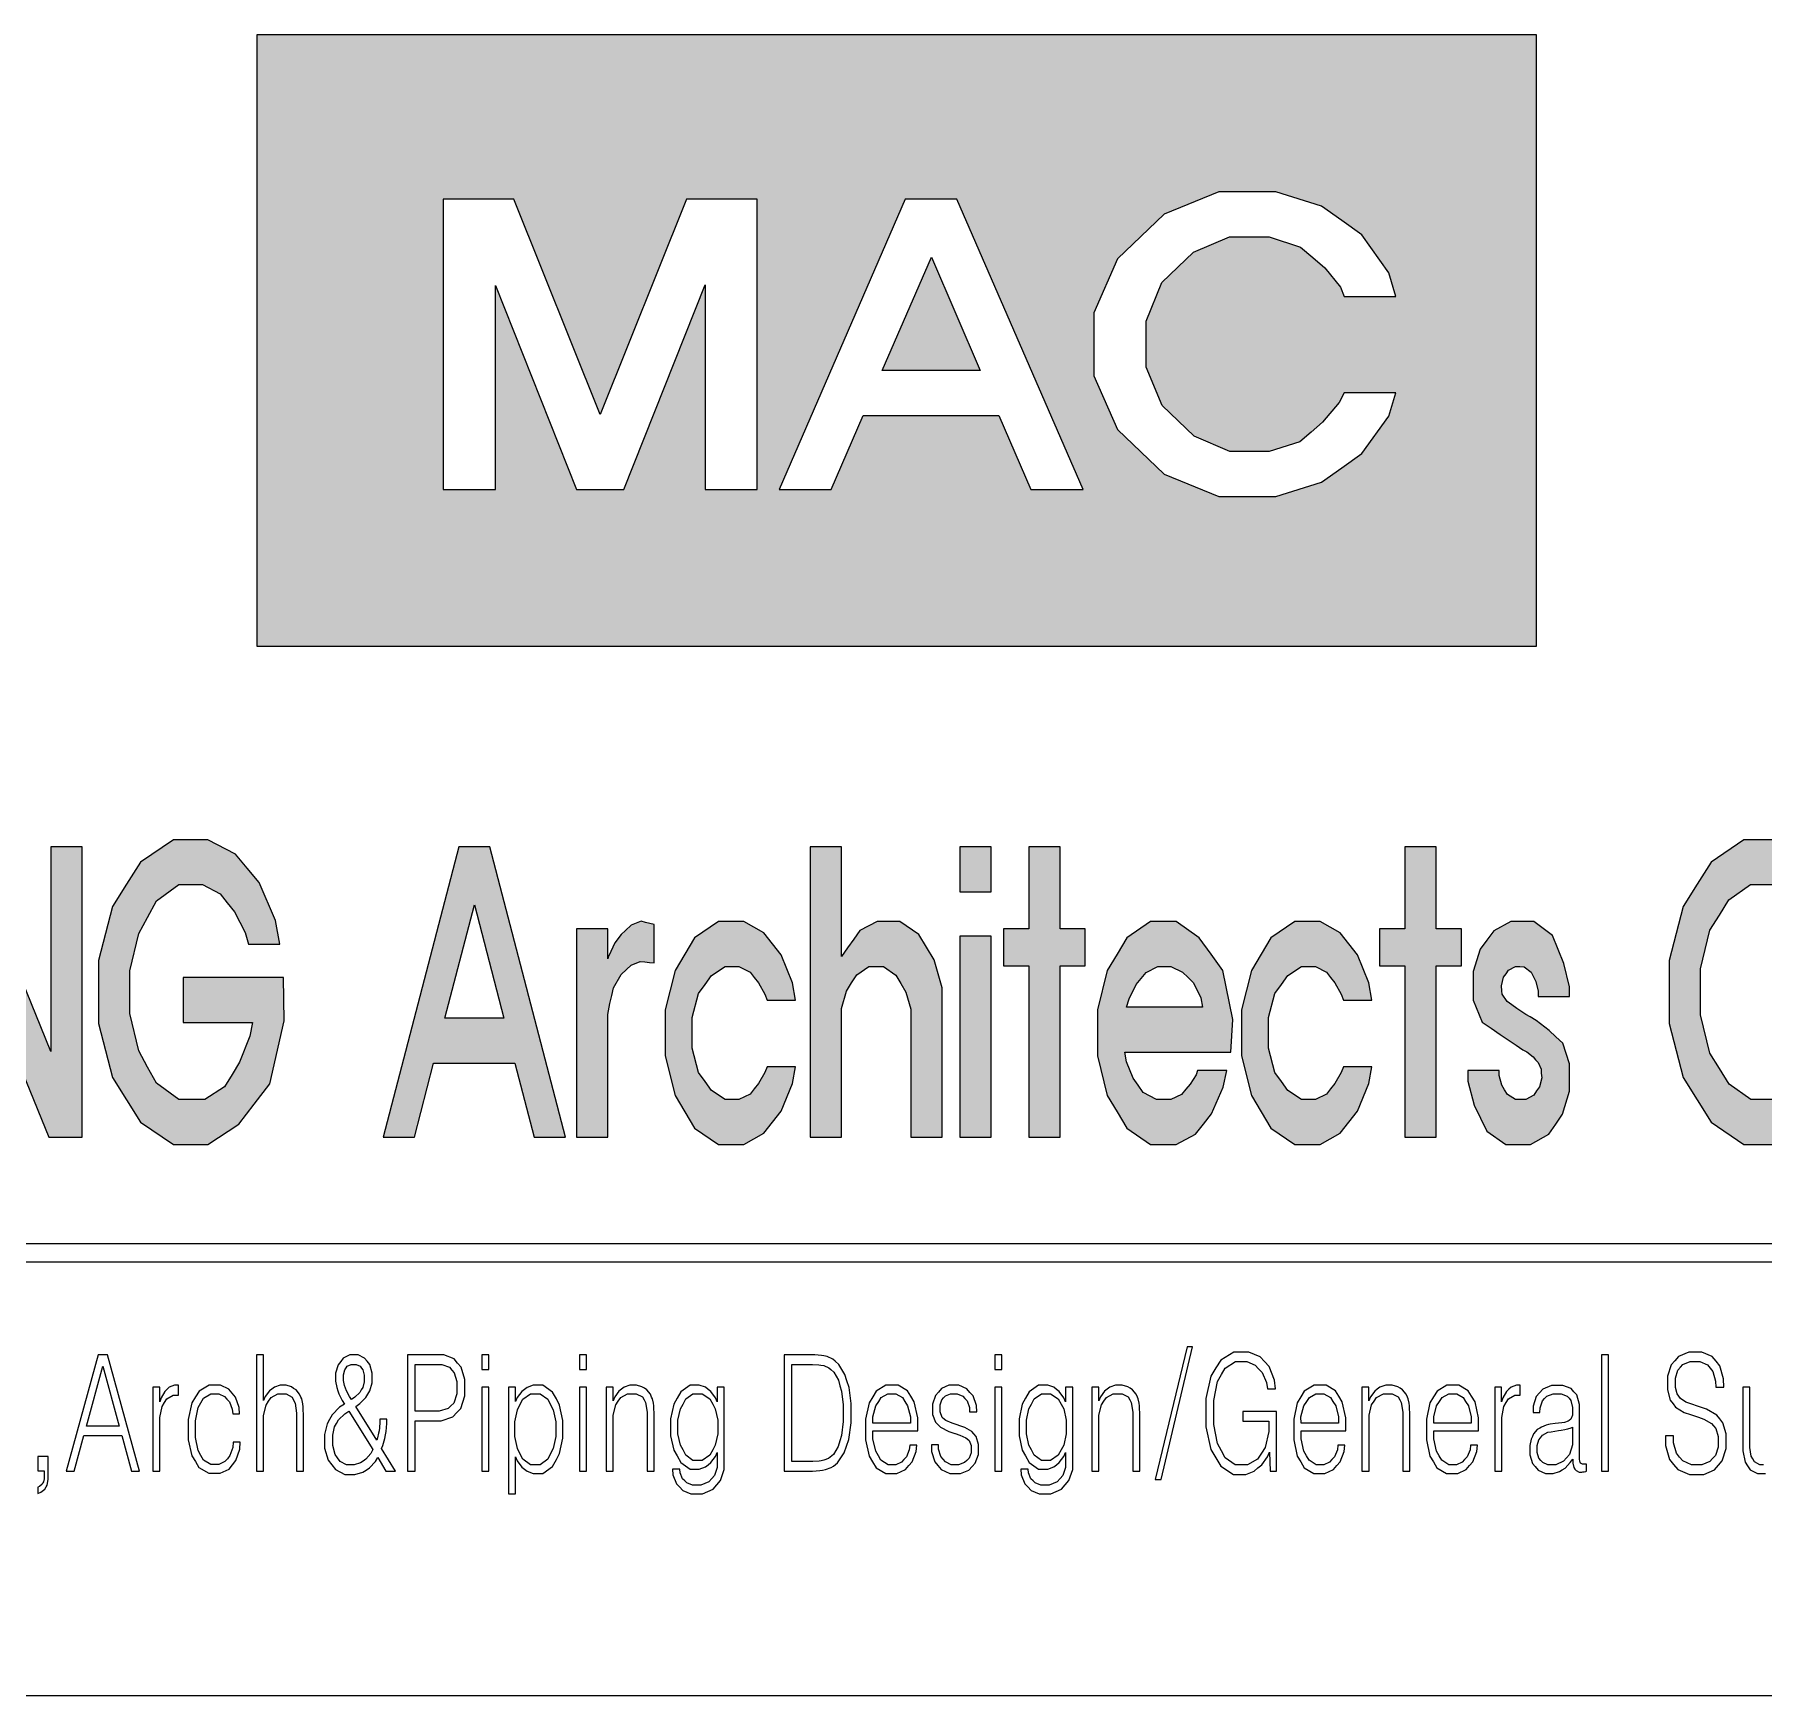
# Model space of a CAD drawing. Header units: millimetres. Extents: x 0 to 421, y -1 to 297.
# Drawn here: x 383.23 to 396.63, y 59.86 to 72.74 of the extents above; entities that cross this region are included whole.
import ezdxf

# ---------------------------------------------------------------- set-up
doc = ezdxf.new("R2010")
doc.units = ezdxf.units.MM
doc.header["$LTSCALE"] = 1000
doc.layers.get('0').update_dxf_attribs({"lineweight": 9})
for name, color, linetype in [('CI OUTLINE', 7, 'Continuous'), ('G-TITLE', 4, 'Continuous'), ('HEC_FRAME', 7, 'Continuous')]:
    doc.layers.add(name, color=color, linetype=linetype)

# ---------------------------------------------------------------- blocks, each defined once
blk = doc.blocks.new('HEC DWG-Form2014')
at = {"layer": 'HEC_FRAME', "color": 6, "linetype": 'Continuous'}
blk.add_lwpolyline([(740.524, 119.862), (820.496, 119.862)], dxfattribs=at)
blk = doc.blocks.new('MAC_CI')
at = {"layer": 'CI OUTLINE', "true_color": 0x2a4492}
h = blk.add_hatch(color=177, dxfattribs=at)
h.dxf.hatch_style = 1
h.paths.add_polyline_path([(44.604, 21.58), (44.604, 12.088), (64.437, 12.088), (64.437, 21.58)])
h.paths.add_polyline_path([(57.579, 16.777), (57.579, 16.288), (57.942, 15.453), (58.305, 15.107), (58.667, 14.761), (59.514, 14.415), (59.998, 14.415), (60.397, 14.415), (61.109, 14.637), (61.421, 14.859), (61.733, 15.081), (62.152, 15.664), (62.259, 16.024), (61.46, 16.024), (61.381, 15.872), (61.125, 15.568), (60.948, 15.416), (60.771, 15.264), (60.296, 15.112), (59.998, 15.112), (59.688, 15.112), (59.131, 15.351), (58.884, 15.59), (58.636, 15.828), (58.389, 16.422), (58.389, 16.777), (58.389, 17.138), (58.634, 17.735), (58.878, 17.971), (59.123, 18.207), (59.683, 18.442), (59.998, 18.442), (60.296, 18.442), (60.782, 18.282), (60.971, 18.122), (61.159, 17.961), (61.404, 17.661), (61.46, 17.52), (62.259, 17.52), (62.152, 17.886), (61.733, 18.473), (61.421, 18.696), (61.109, 18.918), (60.397, 19.14), (59.998, 19.14), (59.514, 19.14), (58.667, 18.794), (58.305, 18.448), (57.942, 18.102), (57.579, 17.267)], flags=16)
h.paths.add_polyline_path([(47.488, 14.527), (47.488, 19.027), (48.586, 19.027), (49.923, 15.686), (51.26, 19.027), (52.359, 19.027), (52.359, 14.527), (51.549, 14.527), (51.549, 17.7), (50.291, 14.527), (49.556, 14.527), (48.298, 17.689), (48.298, 14.527)], flags=16)
h.paths.add_polyline_path([(52.696, 14.527), (54.654, 19.027), (55.453, 19.027), (57.41, 14.527), (56.6, 14.527), (56.105, 15.675), (54.001, 15.675), (53.506, 14.527)], flags=16)
h.paths.add_polyline_path([(54.294, 16.372), (55.059, 18.127), (55.813, 16.372)], flags=0)
h = blk.add_hatch(color=177, dxfattribs=at)
h.dxf.hatch_style = 1
h.paths.add_polyline_path([(54.294, 16.372), (55.059, 18.127), (55.813, 16.372)])
h = blk.add_hatch(color=177, dxfattribs=at)
h.dxf.hatch_style = 1
h.paths.add_polyline_path([(42.143, 6.242), (42.36, 5.407), (42.578, 5.061), (42.796, 4.715), (43.307, 4.369), (43.601, 4.369), (43.84, 4.369), (44.32, 4.682), (44.559, 4.994), (44.799, 5.306), (45.025, 6.287), (45.011, 6.957), (43.459, 6.957), (43.459, 6.259), (44.532, 6.259), (44.488, 6.049), (44.33, 5.646), (44.215, 5.453), (44.1, 5.26), (43.793, 5.067), (43.601, 5.067), (43.391, 5.067), (43.044, 5.317), (42.905, 5.567), (42.767, 5.818), (42.629, 6.4), (42.629, 6.732), (42.629, 7.058), (42.767, 7.637), (42.905, 7.89), (43.044, 8.144), (43.391, 8.397), (43.601, 8.397), (43.759, 8.397), (44.029, 8.256), (44.141, 8.116), (44.252, 7.975), (44.417, 7.654), (44.471, 7.474), (44.957, 7.474), (44.89, 7.84), (44.637, 8.428), (44.451, 8.65), (44.266, 8.872), (43.84, 9.094), (43.601, 9.094), (43.307, 9.094), (42.796, 8.748), (42.578, 8.402), (42.36, 8.057), (42.143, 7.221), (42.143, 6.732)])
h.paths.add_polyline_path([(69.507, 6.732), (69.507, 6.242), (69.719, 5.407), (69.931, 5.061), (70.142, 4.715), (70.648, 4.369), (70.942, 4.369), (71.239, 4.369), (71.746, 4.715), (71.956, 5.061), (72.166, 5.407), (72.376, 6.242), (72.376, 6.732), (72.376, 7.221), (72.166, 8.057), (71.956, 8.402), (71.746, 8.748), (71.239, 9.094), (70.942, 9.094), (70.648, 9.094), (70.142, 8.748), (69.931, 8.402), (69.719, 8.057), (69.507, 7.221)])
h.paths.add_polyline_path([(69.993, 7.075), (69.993, 6.732), (69.993, 6.388), (70.132, 5.8), (70.271, 5.556), (70.41, 5.311), (70.743, 5.067), (70.938, 5.067), (71.133, 5.067), (71.469, 5.311), (71.609, 5.556), (71.75, 5.8), (71.89, 6.388), (71.89, 6.732), (71.89, 7.075), (71.75, 7.663), (71.609, 7.908), (71.469, 8.152), (71.133, 8.397), (70.938, 8.397), (70.743, 8.397), (70.41, 8.152), (70.271, 7.908), (70.132, 7.663)], flags=16)
h.paths.add_polyline_path([(34.225, 6.732), (34.225, 6.242), (34.443, 5.407), (34.66, 5.061), (34.878, 4.715), (35.386, 4.369), (35.676, 4.369), (35.916, 4.369), (36.343, 4.592), (36.53, 4.814), (36.717, 5.036), (36.969, 5.618), (37.033, 5.978), (36.554, 5.978), (36.506, 5.826), (36.353, 5.522), (36.247, 5.371), (36.14, 5.219), (35.855, 5.067), (35.676, 5.067), (35.491, 5.067), (35.156, 5.305), (35.008, 5.544), (34.859, 5.783), (34.711, 6.377), (34.711, 6.732), (34.711, 7.093), (34.858, 7.69), (35.005, 7.925), (35.151, 8.161), (35.487, 8.397), (35.676, 8.397), (35.855, 8.397), (36.147, 8.237), (36.26, 8.076), (36.373, 7.916), (36.52, 7.615), (36.554, 7.474), (37.033, 7.474), (36.969, 7.84), (36.717, 8.428), (36.53, 8.65), (36.343, 8.872), (35.916, 9.094), (35.676, 9.094), (35.386, 9.094), (34.878, 8.748), (34.66, 8.402), (34.443, 8.057), (34.225, 7.221)])
h.paths.add_polyline_path([(66.497, 6.732), (66.497, 6.242), (66.714, 5.407), (66.932, 5.061), (67.15, 4.715), (67.658, 4.369), (67.948, 4.369), (68.188, 4.369), (68.615, 4.592), (68.802, 4.814), (68.989, 5.036), (69.241, 5.618), (69.305, 5.978), (68.825, 5.978), (68.778, 5.826), (68.625, 5.522), (68.518, 5.371), (68.412, 5.219), (68.127, 5.067), (67.948, 5.067), (67.762, 5.067), (67.428, 5.305), (67.28, 5.544), (67.131, 5.783), (66.983, 6.377), (66.983, 6.732), (66.983, 7.093), (67.13, 7.69), (67.276, 7.925), (67.423, 8.161), (67.759, 8.397), (67.948, 8.397), (68.127, 8.397), (68.419, 8.237), (68.532, 8.076), (68.645, 7.916), (68.792, 7.615), (68.825, 7.474), (69.305, 7.474), (69.241, 7.84), (68.989, 8.428), (68.802, 8.65), (68.615, 8.872), (68.188, 9.094), (67.948, 9.094), (67.658, 9.094), (67.15, 8.748), (66.932, 8.402), (66.714, 8.057), (66.497, 7.221)])
h.paths.add_polyline_path([(28.17, 4.482), (28.17, 8.982), (28.83, 8.982), (29.632, 5.641), (30.434, 8.982), (31.093, 8.982), (31.093, 4.482), (30.607, 4.482), (30.607, 7.654), (29.852, 4.482), (29.411, 4.482), (28.656, 7.643), (28.656, 4.482)])
h.paths.add_polyline_path([(31.295, 4.482), (32.47, 8.982), (32.949, 8.982), (34.124, 4.482), (33.638, 4.482), (33.341, 5.629), (32.078, 5.629), (31.781, 4.482)])
h.paths.add_polyline_path([(32.254, 6.327), (32.713, 8.082), (33.165, 6.327)], flags=16)
h.paths.add_polyline_path([(46.557, 4.482), (47.732, 8.982), (48.211, 8.982), (49.385, 4.482), (48.899, 4.482), (48.602, 5.629), (47.34, 5.629), (47.043, 4.482)])
h.paths.add_polyline_path([(47.516, 6.327), (47.975, 8.082), (48.427, 6.327)], flags=16)
h.paths.add_polyline_path([(78.545, 4.482), (78.545, 8.982), (79.72, 8.982), (79.882, 8.982), (80.275, 8.734), (80.506, 8.487), (80.738, 8.239), (80.969, 7.362), (80.969, 6.732), (80.969, 6.102), (80.743, 5.224), (80.516, 4.977), (80.29, 4.729), (79.892, 4.482), (79.72, 4.482)])
h.paths.add_polyline_path([(79.031, 5.179), (79.031, 8.284), (79.524, 8.284), (79.733, 8.284), (80.078, 8.071), (80.213, 7.857), (80.348, 7.643), (80.483, 7.075), (80.483, 6.721), (80.483, 6.361), (80.348, 5.795), (80.213, 5.59), (80.078, 5.385), (79.733, 5.179), (79.524, 5.179)], flags=16)
h.paths.add_polyline_path([(39.591, 4.482), (39.591, 8.982), (40.111, 8.982), (41.407, 5.809), (41.407, 8.982), (41.893, 8.982), (41.893, 4.482), (41.373, 4.482), (40.077, 7.654), (40.077, 4.482)])
h.paths.add_polyline_path([(76.19, 8.982), (76.19, 8.284), (77.006, 8.284), (77.006, 4.482), (77.492, 4.482), (77.492, 8.284), (78.309, 8.284), (78.309, 8.982)])
h.paths.add_polyline_path([(53.179, 8.982), (53.179, 4.482), (53.665, 4.482), (53.665, 6.33), (53.665, 6.476), (53.743, 6.747), (53.822, 6.874), (53.901, 7), (54.09, 7.126), (54.202, 7.126), (54.316, 7.126), (54.508, 6.994), (54.584, 6.862), (54.661, 6.731), (54.738, 6.465), (54.738, 6.33), (54.738, 4.482), (55.224, 4.482), (55.224, 6.563), (55.224, 6.799), (55.104, 7.232), (54.985, 7.429), (54.865, 7.626), (54.569, 7.823), (54.394, 7.823), (54.218, 7.823), (53.948, 7.688), (53.854, 7.553), (53.759, 7.418), (53.665, 7.283), (53.665, 8.982)])
h.paths.add_polyline_path([(37.323, 4.482), (37.323, 8.982), (39.26, 8.982), (39.26, 8.284), (37.809, 8.284), (37.809, 7.193), (39.227, 7.193), (39.227, 6.496), (37.809, 6.496), (37.809, 5.179), (39.294, 5.179), (39.294, 4.482)])
h.paths.add_polyline_path([(74.077, 4.482), (74.077, 8.982), (74.563, 8.982), (74.563, 5.179), (76.014, 5.179), (76.014, 4.482)])
h.paths.add_polyline_path([(57.634, 6.456), (57.634, 6.102), (57.634, 5.742), (57.786, 5.129), (57.938, 4.876), (58.09, 4.622), (58.457, 4.369), (58.673, 4.369), (58.852, 4.369), (59.154, 4.527), (59.278, 4.684), (59.401, 4.842), (59.581, 5.258), (59.639, 5.517), (59.186, 5.517), (59.163, 5.448), (59.072, 5.302), (59.004, 5.223), (58.937, 5.145), (58.771, 5.067), (58.673, 5.067), (58.549, 5.067), (58.344, 5.176), (58.265, 5.285), (58.186, 5.394), (58.083, 5.651), (58.059, 5.798), (59.699, 5.798), (59.73, 6.304), (59.578, 7.064), (59.396, 7.317), (59.213, 7.57), (58.852, 7.823), (58.673, 7.823), (58.457, 7.823), (58.09, 7.57), (57.938, 7.317), (57.786, 7.064)])
h.paths.add_polyline_path([(58.086, 6.496), (58.123, 6.628), (58.236, 6.851), (58.312, 6.943), (58.388, 7.034), (58.569, 7.126), (58.673, 7.126), (58.771, 7.126), (58.954, 7.042), (59.038, 6.958), (59.122, 6.874), (59.234, 6.643), (59.261, 6.496)], flags=16)
h.paths.add_polyline_path([(59.868, 6.102), (59.868, 5.742), (60.02, 5.129), (60.172, 4.876), (60.324, 4.622), (60.692, 4.369), (60.908, 4.369), (61.087, 4.369), (61.399, 4.541), (61.532, 4.712), (61.665, 4.884), (61.843, 5.314), (61.886, 5.573), (61.448, 5.573), (61.414, 5.485), (61.314, 5.314), (61.249, 5.232), (61.183, 5.149), (61.012, 5.067), (60.908, 5.067), (60.796, 5.067), (60.585, 5.206), (60.486, 5.345), (60.386, 5.484), (60.287, 5.862), (60.287, 6.102), (60.287, 6.336), (60.386, 6.708), (60.486, 6.847), (60.585, 6.986), (60.796, 7.126), (60.908, 7.126), (61.012, 7.126), (61.183, 7.041), (61.249, 6.957), (61.314, 6.872), (61.414, 6.698), (61.448, 6.608), (61.886, 6.608), (61.843, 6.873), (61.665, 7.309), (61.532, 7.48), (61.399, 7.652), (61.087, 7.823), (60.908, 7.823), (60.692, 7.823), (60.324, 7.57), (60.172, 7.317), (60.02, 7.064), (59.868, 6.456)])
h.paths.add_polyline_path([(50.931, 6.102), (50.931, 5.742), (51.083, 5.129), (51.235, 4.876), (51.387, 4.622), (51.755, 4.369), (51.971, 4.369), (52.15, 4.369), (52.462, 4.541), (52.595, 4.712), (52.728, 4.884), (52.906, 5.314), (52.949, 5.573), (52.511, 5.573), (52.477, 5.485), (52.377, 5.314), (52.312, 5.232), (52.246, 5.149), (52.075, 5.067), (51.971, 5.067), (51.859, 5.067), (51.648, 5.206), (51.549, 5.345), (51.449, 5.484), (51.35, 5.862), (51.35, 6.102), (51.35, 6.336), (51.449, 6.708), (51.549, 6.847), (51.648, 6.986), (51.859, 7.126), (51.971, 7.126), (52.075, 7.126), (52.246, 7.041), (52.312, 6.957), (52.377, 6.872), (52.477, 6.698), (52.511, 6.608), (52.949, 6.608), (52.906, 6.873), (52.728, 7.309), (52.595, 7.48), (52.462, 7.652), (52.15, 7.823), (51.971, 7.823), (51.755, 7.823), (51.387, 7.57), (51.235, 7.317), (51.083, 7.064), (50.931, 6.456)])
h.paths.add_polyline_path([(56.176, 7.711), (56.176, 7.137), (56.567, 7.137), (56.567, 4.482), (57.053, 4.482), (57.053, 7.137), (57.445, 7.137), (57.445, 7.711), (57.053, 7.711), (57.053, 8.982), (56.567, 8.982), (56.567, 7.711)])
h.paths.add_polyline_path([(62.008, 7.711), (62.008, 7.137), (62.399, 7.137), (62.399, 4.482), (62.885, 4.482), (62.885, 7.137), (63.277, 7.137), (63.277, 7.711), (62.885, 7.711), (62.885, 8.982), (62.399, 8.982), (62.399, 7.711)])
h.paths.add_polyline_path([(63.378, 5.517), (63.378, 5.348), (63.475, 4.977), (63.572, 4.774), (63.669, 4.572), (63.967, 4.369), (64.168, 4.369), (64.348, 4.369), (64.634, 4.526), (64.74, 4.682), (64.845, 4.839), (64.951, 5.193), (64.951, 5.391), (64.951, 5.616), (64.847, 5.94), (64.742, 6.038), (64.638, 6.137), (64.438, 6.291), (64.343, 6.346), (64.276, 6.384), (64.134, 6.478), (64.06, 6.533), (63.986, 6.587), (63.908, 6.697), (63.905, 6.752), (63.898, 6.829), (63.93, 6.961), (63.969, 7.016), (64.008, 7.071), (64.114, 7.126), (64.181, 7.126), (64.252, 7.12), (64.359, 7.041), (64.394, 6.968), (64.43, 6.895), (64.465, 6.743), (64.465, 6.664), (64.951, 6.664), (64.951, 6.811), (64.864, 7.173), (64.778, 7.39), (64.691, 7.607), (64.401, 7.823), (64.196, 7.823), (64.041, 7.823), (63.779, 7.68), (63.672, 7.538), (63.566, 7.395), (63.459, 7.049), (63.459, 6.846), (63.459, 6.604), (63.599, 6.266), (63.738, 6.17), (63.877, 6.074), (64.124, 5.907), (64.231, 5.836), (64.29, 5.803), (64.389, 5.726), (64.428, 5.682), (64.468, 5.638), (64.511, 5.534), (64.515, 5.473), (64.522, 5.402), (64.486, 5.264), (64.442, 5.199), (64.399, 5.133), (64.276, 5.067), (64.196, 5.067), (64.113, 5.067), (63.989, 5.14), (63.947, 5.214), (63.906, 5.287), (63.864, 5.439), (63.864, 5.517)])
h.paths.add_polyline_path([(49.554, 7.711), (49.554, 4.482), (50.04, 4.482), (50.04, 6.338), (50.04, 6.383), (50.071, 6.552), (50.101, 6.676), (50.131, 6.799), (50.246, 7.002), (50.33, 7.081), (50.401, 7.148), (50.545, 7.207), (50.617, 7.199), (50.69, 7.19), (50.762, 7.182), (50.762, 7.778), (50.695, 7.795), (50.627, 7.812), (50.56, 7.829), (50.405, 7.767), (50.317, 7.688), (50.249, 7.626), (50.15, 7.497), (50.118, 7.429), (50.086, 7.362), (50.047, 7.272), (50.04, 7.249), (50.04, 7.711)])
h.paths.add_polyline_path([(55.501, 7.598), (55.501, 4.482), (55.987, 4.482), (55.987, 7.598)])
h.paths.add_polyline_path([(73.22, 3.964), (73.375, 5.461), (73.8, 5.461), (73.49, 3.964)])
h.paths.add_polyline_path([(55.501, 8.982), (55.501, 8.284), (55.987, 8.284), (55.987, 8.982)])
h.paths.add_polyline_path([(72.653, 5.179), (72.653, 4.482), (73.085, 4.482), (73.085, 5.179)])
at = {"layer": 'CI OUTLINE', "color": 177, "true_color": 0x2a4492}
for points in [[(44.604, 21.58), (64.437, 21.58), (64.437, 12.088), (44.604, 12.088)], [(62.259, 17.52), (62.152, 17.886), (61.733, 18.473), (61.421, 18.696), (61.109, 18.918), (60.397, 19.14), (59.998, 19.14), (59.514, 19.14), (58.667, 18.794), (58.305, 18.448), (57.942, 18.102), (57.579, 17.267), (57.579, 16.777), (57.579, 16.288), (57.942, 15.453), (58.305, 15.107), (58.667, 14.761), (59.514, 14.415), (59.998, 14.415), (60.397, 14.415), (61.109, 14.637), (61.421, 14.859), (61.733, 15.081), (62.152, 15.664), (62.259, 16.024), (61.46, 16.024), (61.381, 15.872), (61.125, 15.568), (60.948, 15.416), (60.771, 15.264), (60.296, 15.112), (59.998, 15.112), (59.688, 15.112), (59.131, 15.351), (58.884, 15.59), (58.636, 15.828), (58.389, 16.422), (58.389, 16.777), (58.389, 17.138), (58.634, 17.735), (58.878, 17.971), (59.123, 18.207), (59.683, 18.442), (59.998, 18.442), (60.296, 18.442), (60.782, 18.282), (60.971, 18.122), (61.159, 17.961), (61.404, 17.661), (61.46, 17.52)], [(47.488, 14.527), (48.298, 14.527), (48.298, 17.689), (49.556, 14.527), (50.291, 14.527), (51.549, 17.7), (51.549, 14.527), (52.359, 14.527), (52.359, 19.027), (51.26, 19.027), (49.923, 15.686), (48.586, 19.027), (47.488, 19.027)], [(52.696, 14.527), (53.506, 14.527), (54.001, 15.675), (56.105, 15.675), (56.6, 14.527), (57.41, 14.527), (55.453, 19.027), (54.654, 19.027)], [(55.813, 16.372), (54.294, 16.372), (55.059, 18.127)], [(39.591, 4.482), (40.077, 4.482), (40.077, 7.654), (41.373, 4.482), (41.893, 4.482), (41.893, 8.982), (41.407, 8.982), (41.407, 5.809), (40.111, 8.982), (39.591, 8.982)], [(44.957, 7.474), (44.89, 7.84), (44.637, 8.428), (44.451, 8.65), (44.266, 8.872), (43.84, 9.094), (43.601, 9.094), (43.307, 9.094), (42.796, 8.748), (42.578, 8.402), (42.36, 8.057), (42.143, 7.221), (42.143, 6.732), (42.143, 6.242), (42.36, 5.407), (42.578, 5.061), (42.796, 4.715), (43.307, 4.369), (43.601, 4.369), (43.84, 4.369), (44.32, 4.682), (44.559, 4.994), (44.799, 5.306), (45.025, 6.287), (45.011, 6.957), (43.459, 6.957), (43.459, 6.259), (44.532, 6.259), (44.488, 6.049), (44.33, 5.646), (44.215, 5.453), (44.1, 5.26), (43.793, 5.067), (43.601, 5.067), (43.391, 5.067), (43.044, 5.317), (42.905, 5.567), (42.767, 5.818), (42.629, 6.4), (42.629, 6.732), (42.629, 7.058), (42.767, 7.637), (42.905, 7.89), (43.044, 8.144), (43.391, 8.397), (43.601, 8.397), (43.759, 8.397), (44.029, 8.256), (44.141, 8.116), (44.252, 7.975), (44.417, 7.654), (44.471, 7.474)], [(46.557, 4.482), (47.043, 4.482), (47.34, 5.629), (48.602, 5.629), (48.899, 4.482), (49.385, 4.482), (48.211, 8.982), (47.732, 8.982)], [(54.394, 7.823), (54.218, 7.823), (53.948, 7.688), (53.854, 7.553), (53.759, 7.418), (53.665, 7.283), (53.665, 7.283), (53.665, 8.982), (53.179, 8.982), (53.179, 4.482), (53.665, 4.482), (53.665, 6.33), (53.665, 6.476), (53.743, 6.747), (53.822, 6.874), (53.901, 7), (54.09, 7.126), (54.202, 7.126), (54.316, 7.126), (54.508, 6.994), (54.584, 6.862), (54.661, 6.731), (54.738, 6.465), (54.738, 6.33), (54.738, 4.482), (55.224, 4.482), (55.224, 6.563), (55.224, 6.799), (55.104, 7.232), (54.985, 7.429), (54.865, 7.626), (54.569, 7.823), (54.394, 7.823)], [(55.987, 8.284), (55.987, 8.982), (55.501, 8.982), (55.501, 8.284)], [(57.445, 7.137), (57.445, 7.711), (57.053, 7.711), (57.053, 8.982), (56.567, 8.982), (56.567, 7.711), (56.176, 7.711), (56.176, 7.137), (56.567, 7.137), (56.567, 4.482), (57.053, 4.482), (57.053, 7.137)], [(63.277, 7.137), (63.277, 7.711), (62.885, 7.711), (62.885, 8.982), (62.399, 8.982), (62.399, 7.711), (62.008, 7.711), (62.008, 7.137), (62.399, 7.137), (62.399, 4.482), (62.885, 4.482), (62.885, 7.137)], [(48.427, 6.327), (47.516, 6.327), (47.975, 8.082)], [(50.04, 7.249), (50.04, 7.711), (49.554, 7.711), (49.554, 4.482), (50.04, 4.482), (50.04, 6.338), (50.04, 6.383), (50.071, 6.552), (50.101, 6.676), (50.131, 6.799), (50.246, 7.002), (50.33, 7.081), (50.401, 7.148), (50.545, 7.207), (50.617, 7.199), (50.69, 7.19), (50.762, 7.182), (50.762, 7.182), (50.762, 7.778), (50.762, 7.778), (50.695, 7.795), (50.627, 7.812), (50.56, 7.829), (50.405, 7.767), (50.317, 7.688), (50.249, 7.626), (50.15, 7.497), (50.118, 7.429), (50.086, 7.362), (50.047, 7.272), (50.04, 7.249)], [(52.949, 6.608), (52.906, 6.873), (52.728, 7.309), (52.595, 7.48), (52.462, 7.652), (52.15, 7.823), (51.971, 7.823), (51.755, 7.823), (51.387, 7.57), (51.235, 7.317), (51.083, 7.064), (50.931, 6.456), (50.931, 6.102), (50.931, 5.742), (51.083, 5.129), (51.235, 4.876), (51.387, 4.622), (51.755, 4.369), (51.971, 4.369), (52.15, 4.369), (52.462, 4.541), (52.595, 4.712), (52.728, 4.884), (52.906, 5.314), (52.949, 5.573), (52.511, 5.573), (52.477, 5.485), (52.377, 5.314), (52.312, 5.232), (52.246, 5.149), (52.075, 5.067), (51.971, 5.067), (51.859, 5.067), (51.648, 5.206), (51.549, 5.345), (51.449, 5.484), (51.35, 5.862), (51.35, 6.102), (51.35, 6.336), (51.449, 6.708), (51.549, 6.847), (51.648, 6.986), (51.859, 7.126), (51.971, 7.126), (52.075, 7.126), (52.246, 7.041), (52.312, 6.957), (52.377, 6.872), (52.477, 6.698), (52.511, 6.608)], [(59.699, 5.798), (59.73, 6.304), (59.578, 7.064), (59.396, 7.317), (59.213, 7.57), (58.852, 7.823), (58.673, 7.823), (58.457, 7.823), (58.09, 7.57), (57.938, 7.317), (57.786, 7.064), (57.634, 6.456), (57.634, 6.102), (57.634, 5.742), (57.786, 5.129), (57.938, 4.876), (58.09, 4.622), (58.457, 4.369), (58.673, 4.369), (58.852, 4.369), (59.154, 4.527), (59.278, 4.684), (59.401, 4.842), (59.581, 5.258), (59.639, 5.517), (59.186, 5.517), (59.163, 5.448), (59.072, 5.302), (59.004, 5.223), (58.937, 5.145), (58.771, 5.067), (58.673, 5.067), (58.549, 5.067), (58.344, 5.176), (58.265, 5.285), (58.186, 5.394), (58.083, 5.651), (58.059, 5.798)], [(61.886, 6.608), (61.843, 6.873), (61.665, 7.309), (61.532, 7.48), (61.399, 7.652), (61.087, 7.823), (60.908, 7.823), (60.692, 7.823), (60.324, 7.57), (60.172, 7.317), (60.02, 7.064), (59.868, 6.456), (59.868, 6.102), (59.868, 5.742), (60.02, 5.129), (60.172, 4.876), (60.324, 4.622), (60.692, 4.369), (60.908, 4.369), (61.087, 4.369), (61.399, 4.541), (61.532, 4.712), (61.665, 4.884), (61.843, 5.314), (61.886, 5.573), (61.448, 5.573), (61.414, 5.485), (61.314, 5.314), (61.249, 5.232), (61.183, 5.149), (61.012, 5.067), (60.908, 5.067), (60.796, 5.067), (60.585, 5.206), (60.486, 5.345), (60.386, 5.484), (60.287, 5.862), (60.287, 6.102), (60.287, 6.336), (60.386, 6.708), (60.486, 6.847), (60.585, 6.986), (60.796, 7.126), (60.908, 7.126), (61.012, 7.126), (61.183, 7.041), (61.249, 6.957), (61.314, 6.872), (61.414, 6.698), (61.448, 6.608)], [(64.465, 6.664), (64.951, 6.664), (64.951, 6.811), (64.864, 7.173), (64.778, 7.39), (64.691, 7.607), (64.401, 7.823), (64.196, 7.823), (64.041, 7.823), (63.779, 7.68), (63.672, 7.538), (63.566, 7.395), (63.459, 7.049), (63.459, 6.846), (63.459, 6.604), (63.599, 6.266), (63.738, 6.17), (63.877, 6.074), (64.124, 5.907), (64.231, 5.836), (64.29, 5.803), (64.389, 5.726), (64.428, 5.682), (64.468, 5.638), (64.511, 5.534), (64.515, 5.473), (64.522, 5.402), (64.486, 5.264), (64.442, 5.199), (64.399, 5.133), (64.276, 5.067), (64.196, 5.067), (64.113, 5.067), (63.989, 5.14), (63.947, 5.214), (63.906, 5.287), (63.864, 5.439), (63.864, 5.517), (63.378, 5.517), (63.378, 5.348), (63.475, 4.977), (63.572, 4.774), (63.669, 4.572), (63.967, 4.369), (64.168, 4.369), (64.348, 4.369), (64.634, 4.526), (64.74, 4.682), (64.845, 4.839), (64.951, 5.193), (64.951, 5.391), (64.951, 5.616), (64.847, 5.94), (64.742, 6.038), (64.638, 6.137), (64.438, 6.291), (64.343, 6.346), (64.276, 6.384), (64.134, 6.478), (64.06, 6.533), (63.986, 6.587), (63.908, 6.697), (63.905, 6.752), (63.898, 6.829), (63.93, 6.961), (63.969, 7.016), (64.008, 7.071), (64.114, 7.126), (64.181, 7.126), (64.252, 7.12), (64.359, 7.041), (64.394, 6.968), (64.43, 6.895), (64.465, 6.743), (64.465, 6.664)], [(55.987, 4.482), (55.987, 7.598), (55.501, 7.598), (55.501, 4.482)], [(58.086, 6.496), (58.123, 6.628), (58.236, 6.851), (58.312, 6.943), (58.388, 7.034), (58.569, 7.126), (58.673, 7.126), (58.771, 7.126), (58.954, 7.042), (59.038, 6.958), (59.122, 6.874), (59.234, 6.643), (59.261, 6.496)], [(27.749, 2.83), (81.291, 2.83), (81.291, 2.542), (27.749, 2.542)], [(41.64, -0.698), (41.767, -0.698), (41.917, -0.148), (42.508, -0.148), (42.655, -0.698), (42.781, -0.698), (42.282, 1.105), (42.139, 1.105)], [(44.593, -0.698), (44.701, -0.698), (44.701, 0.067), (44.701, 0.167), (44.742, 0.327), (44.782, 0.387), (44.821, 0.444), (44.923, 0.501), (44.987, 0.501), (45.054, 0.501), (45.146, 0.451), (45.17, 0.401), (45.192, 0.357), (45.213, 0.202), (45.213, 0.091), (45.213, -0.698), (45.322, -0.698), (45.322, 0.094), (45.322, 0.167), (45.319, 0.269), (45.317, 0.299), (45.312, 0.346), (45.295, 0.422), (45.283, 0.45), (45.263, 0.493), (45.207, 0.56), (45.17, 0.584), (45.134, 0.609), (45.053, 0.633), (45.008, 0.633), (44.959, 0.633), (44.871, 0.604), (44.832, 0.575), (44.793, 0.545), (44.728, 0.457), (44.701, 0.399), (44.701, 1.105), (44.593, 1.105)], [(46.6, -0.698), (46.75, -0.698), (46.533, -0.346), (46.552, -0.299), (46.583, -0.194), (46.593, -0.137), (46.603, -0.082), (46.615, 0.04), (46.616, 0.108), (46.508, 0.108), (46.508, 0.061), (46.501, -0.028), (46.494, -0.071), (46.487, -0.11), (46.47, -0.184), (46.458, -0.22), (46.134, 0.304), (46.197, 0.352), (46.289, 0.446), (46.319, 0.493), (46.353, 0.547), (46.388, 0.671), (46.388, 0.741), (46.388, 0.823), (46.349, 0.956), (46.31, 1.006), (46.271, 1.056), (46.169, 1.105), (46.105, 1.105), (46.042, 1.105), (45.94, 1.053), (45.9, 1.002), (45.86, 0.95), (45.821, 0.821), (45.821, 0.744), (45.821, 0.695), (45.838, 0.597), (45.855, 0.548), (45.871, 0.501), (45.924, 0.398), (45.96, 0.342), (45.883, 0.296), (45.766, 0.177), (45.727, 0.105), (45.688, 0.035), (45.65, -0.131), (45.65, -0.227), (45.65, -0.34), (45.706, -0.527), (45.761, -0.6), (45.818, -0.675), (45.964, -0.749), (46.054, -0.749), (46.121, -0.749), (46.241, -0.715), (46.294, -0.682), (46.347, -0.648), (46.437, -0.551), (46.474, -0.487)], [(46.934, -0.698), (47.053, -0.698), (47.053, 0.081), (47.333, 0.081), (47.455, 0.081), (47.639, 0.146), (47.7, 0.211), (47.761, 0.275), (47.822, 0.467), (47.822, 0.595), (47.822, 0.723), (47.767, 0.914), (47.713, 0.977), (47.659, 1.041), (47.498, 1.105), (47.39, 1.105), (46.934, 1.105)], [(48.089, 0.878), (48.198, 0.878), (48.198, 1.105), (48.089, 1.105)], [(49.604, 0.878), (49.713, 0.878), (49.713, 1.105), (49.604, 1.105)], [(53.092, 1.105), (52.778, 1.105), (52.778, -0.698), (53.145, -0.698), (53.217, -0.698), (53.328, -0.69), (53.368, -0.683), (53.419, -0.674), (53.504, -0.643), (53.538, -0.619), (53.604, -0.569), (53.707, -0.415), (53.743, -0.311), (53.778, -0.206), (53.814, 0.053), (53.814, 0.207), (53.814, 0.351), (53.781, 0.598), (53.748, 0.701), (53.716, 0.801), (53.625, 0.954), (53.566, 1.007), (53.53, 1.037), (53.444, 1.079), (53.393, 1.09), (53.356, 1.097), (53.25, 1.105), (53.183, 1.105)], [(56.044, 0.878), (56.153, 0.878), (56.153, 1.105), (56.044, 1.105)], [(59.022, 1.229), (58.53, -0.83), (58.619, -0.83), (59.107, 1.229)], [(60.313, -0.698), (60.409, -0.698), (60.409, 0.225), (59.888, 0.225), (59.888, 0.076), (60.293, 0.076), (60.293, 0.069), (60.293, -0.086), (60.234, -0.331), (60.175, -0.422), (60.117, -0.511), (59.961, -0.6), (59.863, -0.6), (59.769, -0.6), (59.615, -0.491), (59.557, -0.383), (59.497, -0.272), (59.437, 0.024), (59.437, 0.208), (59.437, 0.399), (59.497, 0.694), (59.557, 0.799), (59.615, 0.9), (59.775, 1), (59.878, 1), (59.952, 1), (60.08, 0.944), (60.132, 0.887), (60.186, 0.831), (60.254, 0.676), (60.268, 0.577), (60.393, 0.577), (60.379, 0.711), (60.295, 0.923), (60.225, 1), (60.157, 1.074), (59.982, 1.149), (59.876, 1.149), (59.75, 1.149), (59.548, 1.025), (59.471, 0.902), (59.392, 0.774), (59.312, 0.426), (59.312, 0.206), (59.312, -0.013), (59.391, -0.362), (59.469, -0.493), (59.545, -0.621), (59.744, -0.749), (59.867, -0.749), (59.934, -0.749), (60.061, -0.699), (60.122, -0.649), (60.18, -0.601), (60.27, -0.478), (60.302, -0.402)], [(65.447, -0.698), (65.556, -0.698), (65.556, 1.105), (65.447, 1.105)], [(66.44, -0.151), (66.44, -0.163), (66.44, -0.303), (66.504, -0.519), (66.567, -0.595), (66.63, -0.672), (66.812, -0.749), (66.931, -0.749), (67.035, -0.749), (67.2, -0.678), (67.261, -0.607), (67.321, -0.537), (67.382, -0.346), (67.382, -0.226), (67.382, -0.118), (67.332, 0.052), (67.282, 0.113), (67.235, 0.171), (67.079, 0.265), (66.97, 0.301), (66.817, 0.352), (66.758, 0.373), (66.673, 0.429), (66.647, 0.465), (66.621, 0.501), (66.596, 0.6), (66.596, 0.663), (66.596, 0.743), (66.634, 0.868), (66.672, 0.912), (66.711, 0.956), (66.824, 1), (66.897, 1), (66.973, 1), (67.09, 0.948), (67.132, 0.897), (67.175, 0.846), (67.219, 0.698), (67.22, 0.602), (67.344, 0.602), (67.343, 0.731), (67.283, 0.933), (67.225, 1.005), (67.167, 1.077), (67.006, 1.149), (66.902, 1.149), (66.802, 1.149), (66.644, 1.082), (66.585, 1.014), (66.528, 0.948), (66.471, 0.774), (66.471, 0.665), (66.471, 0.561), (66.514, 0.401), (66.558, 0.345), (66.597, 0.296), (66.733, 0.213), (66.829, 0.179), (66.952, 0.138), (67.038, 0.108), (67.154, 0.042), (67.186, 0.006), (67.222, -0.036), (67.259, -0.162), (67.259, -0.246), (67.259, -0.327), (67.215, -0.455), (67.171, -0.502), (67.128, -0.551), (67.007, -0.6), (66.931, -0.6), (66.843, -0.6), (66.708, -0.54), (66.66, -0.48), (66.612, -0.422), (66.565, -0.257), (66.565, -0.151)], [(41.958, 0.001), (42.209, 0.929), (42.466, 0.001)], [(46.069, 0.413), (46.036, 0.461), (45.988, 0.549), (45.973, 0.59), (45.958, 0.629), (45.944, 0.705), (45.944, 0.742), (45.944, 0.795), (45.963, 0.875), (45.982, 0.902), (46.002, 0.929), (46.062, 0.956), (46.101, 0.956), (46.14, 0.956), (46.201, 0.927), (46.222, 0.899), (46.243, 0.872), (46.263, 0.792), (46.263, 0.74), (46.263, 0.689), (46.24, 0.601), (46.217, 0.563), (46.194, 0.523), (46.12, 0.448), (46.069, 0.413)], [(47.053, 0.23), (47.053, 0.956), (47.387, 0.956), (47.466, 0.956), (47.584, 0.913), (47.622, 0.87), (47.66, 0.827), (47.699, 0.692), (47.699, 0.6), (47.699, 0.501), (47.653, 0.358), (47.608, 0.314), (47.565, 0.272), (47.428, 0.23), (47.335, 0.23)], [(52.897, -0.549), (52.897, 0.956), (53.145, 0.956), (53.215, 0.956), (53.315, 0.951), (53.345, 0.946), (53.392, 0.939), (53.469, 0.904), (53.498, 0.877), (53.546, 0.836), (53.617, 0.71), (53.641, 0.625), (53.665, 0.54), (53.689, 0.328), (53.689, 0.202), (53.689, 0.071), (53.664, -0.144), (53.639, -0.228), (53.614, -0.314), (53.539, -0.441), (53.489, -0.483), (53.462, -0.503), (53.39, -0.53), (53.347, -0.537), (53.316, -0.543), (53.221, -0.549), (53.158, -0.549)], [(42.988, -0.698), (43.097, -0.698), (43.097, 0.023), (43.097, 0.135), (43.133, 0.306), (43.168, 0.365), (43.203, 0.422), (43.303, 0.479), (43.368, 0.479), (43.384, 0.479), (43.384, 0.633), (43.371, 0.633), (43.324, 0.633), (43.242, 0.603), (43.207, 0.572), (43.171, 0.539), (43.115, 0.44), (43.095, 0.374), (43.095, 0.602), (42.988, 0.602)], [(44.234, -0.248), (44.225, -0.33), (44.178, -0.458), (44.142, -0.505), (44.104, -0.551), (44.012, -0.598), (43.958, -0.598), (43.887, -0.598), (43.773, -0.526), (43.732, -0.454), (43.689, -0.379), (43.646, -0.175), (43.646, -0.046), (43.646, 0.084), (43.689, 0.287), (43.732, 0.36), (43.773, 0.431), (43.886, 0.501), (43.956, 0.501), (44.01, 0.501), (44.1, 0.46), (44.136, 0.418), (44.174, 0.376), (44.218, 0.261), (44.225, 0.189), (44.331, 0.189), (44.326, 0.289), (44.27, 0.45), (44.218, 0.511), (44.167, 0.572), (44.036, 0.633), (43.956, 0.633), (43.858, 0.633), (43.704, 0.543), (43.648, 0.453), (43.591, 0.36), (43.534, 0.105), (43.534, -0.058), (43.534, -0.214), (43.59, -0.461), (43.646, -0.551), (43.702, -0.642), (43.854, -0.732), (43.949, -0.732), (44.033, -0.732), (44.169, -0.666), (44.222, -0.6), (44.274, -0.535), (44.334, -0.359), (44.343, -0.248)], [(48.089, -0.698), (48.198, -0.698), (48.198, 0.602), (48.089, 0.602)], [(48.501, -1.049), (48.61, -1.049), (48.61, -0.478), (48.637, -0.54), (48.707, -0.635), (48.749, -0.668), (48.791, -0.701), (48.885, -0.734), (48.938, -0.734), (49.033, -0.734), (49.185, -0.627), (49.243, -0.519), (49.294, -0.423), (49.346, -0.189), (49.346, -0.051), (49.346, 0.089), (49.294, 0.324), (49.243, 0.421), (49.185, 0.527), (49.033, 0.633), (48.938, 0.633), (48.885, 0.633), (48.79, 0.6), (48.747, 0.567), (48.707, 0.536), (48.638, 0.444), (48.61, 0.384), (48.61, 0.602), (48.501, 0.602)], [(49.604, -0.698), (49.713, -0.698), (49.713, 0.602), (49.604, 0.602)], [(50.016, -0.698), (50.125, -0.698), (50.125, 0.067), (50.125, 0.168), (50.164, 0.328), (50.204, 0.387), (50.243, 0.444), (50.348, 0.501), (50.414, 0.501), (50.483, 0.501), (50.578, 0.454), (50.603, 0.406), (50.626, 0.365), (50.649, 0.218), (50.649, 0.113), (50.649, -0.698), (50.758, -0.698), (50.758, 0.13), (50.758, 0.192), (50.755, 0.284), (50.753, 0.313), (50.748, 0.355), (50.732, 0.423), (50.721, 0.45), (50.701, 0.494), (50.645, 0.563), (50.608, 0.587), (50.571, 0.61), (50.484, 0.633), (50.435, 0.633), (50.384, 0.633), (50.293, 0.604), (50.253, 0.575), (50.214, 0.544), (50.149, 0.454), (50.123, 0.394), (50.123, 0.602), (50.016, 0.602)], [(51.847, 0.602), (51.737, 0.602), (51.737, 0.377), (51.709, 0.44), (51.639, 0.537), (51.596, 0.57), (51.554, 0.602), (51.46, 0.633), (51.407, 0.633), (51.318, 0.633), (51.173, 0.532), (51.116, 0.431), (51.066, 0.339), (51.015, 0.114), (51.015, -0.019), (51.015, -0.149), (51.066, -0.372), (51.116, -0.463), (51.173, -0.565), (51.318, -0.666), (51.407, -0.666), (51.46, -0.666), (51.556, -0.633), (51.598, -0.6), (51.64, -0.567), (51.709, -0.472), (51.737, -0.41), (51.737, -0.568), (51.737, -0.643), (51.695, -0.765), (51.653, -0.813), (51.608, -0.864), (51.483, -0.915), (51.403, -0.915), (51.352, -0.915), (51.267, -0.882), (51.234, -0.849), (51.2, -0.817), (51.163, -0.727), (51.159, -0.668), (51.045, -0.668), (51.049, -0.755), (51.104, -0.893), (51.154, -0.944), (51.205, -0.997), (51.33, -1.049), (51.405, -1.049), (51.51, -1.049), (51.674, -0.98), (51.733, -0.91), (51.79, -0.845), (51.847, -0.672), (51.847, -0.563)], [(54.153, -0.075), (54.846, -0.075), (54.846, -0.026), (54.846, 0.13), (54.793, 0.374), (54.739, 0.462), (54.686, 0.548), (54.541, 0.633), (54.45, 0.633), (54.354, 0.633), (54.203, 0.544), (54.149, 0.455), (54.094, 0.363), (54.039, 0.108), (54.039, -0.055), (54.039, -0.215), (54.093, -0.466), (54.147, -0.556), (54.202, -0.645), (54.351, -0.734), (54.445, -0.734), (54.523, -0.734), (54.655, -0.673), (54.707, -0.612), (54.761, -0.552), (54.823, -0.395), (54.832, -0.297), (54.723, -0.297), (54.715, -0.367), (54.67, -0.478), (54.632, -0.519), (54.596, -0.56), (54.507, -0.6), (54.454, -0.6), (54.386, -0.6), (54.277, -0.53), (54.236, -0.461), (54.195, -0.39), (54.153, -0.197), (54.153, -0.075)], [(55.058, -0.292), (55.06, -0.392), (55.111, -0.552), (55.16, -0.612), (55.21, -0.673), (55.343, -0.734), (55.426, -0.734), (55.508, -0.734), (55.64, -0.681), (55.689, -0.627), (55.739, -0.574), (55.788, -0.441), (55.788, -0.361), (55.788, -0.283), (55.753, -0.163), (55.718, -0.121), (55.686, -0.083), (55.576, -0.02), (55.499, 0.006), (55.456, 0.02), (55.38, 0.045), (55.282, 0.086), (55.26, 0.103), (55.226, 0.131), (55.192, 0.219), (55.192, 0.279), (55.192, 0.329), (55.219, 0.409), (55.246, 0.438), (55.275, 0.47), (55.353, 0.501), (55.402, 0.501), (55.458, 0.501), (55.546, 0.465), (55.579, 0.428), (55.611, 0.39), (55.647, 0.287), (55.65, 0.221), (55.763, 0.221), (55.757, 0.318), (55.705, 0.47), (55.657, 0.523), (55.61, 0.578), (55.484, 0.633), (55.404, 0.633), (55.331, 0.633), (55.213, 0.581), (55.167, 0.528), (55.123, 0.476), (55.078, 0.34), (55.078, 0.257), (55.078, 0.179), (55.121, 0.059), (55.164, 0.018), (55.198, -0.016), (55.327, -0.082), (55.42, -0.114), (55.426, -0.114), (55.498, -0.138), (55.591, -0.18), (55.611, -0.197), (55.643, -0.223), (55.675, -0.303), (55.675, -0.358), (55.675, -0.412), (55.642, -0.499), (55.609, -0.532), (55.574, -0.566), (55.481, -0.6), (55.422, -0.6), (55.367, -0.6), (55.277, -0.556), (55.242, -0.512), (55.206, -0.469), (55.171, -0.359), (55.171, -0.292)], [(56.044, -0.698), (56.153, -0.698), (56.153, 0.602), (56.044, 0.602)], [(57.25, 0.602), (57.139, 0.602), (57.139, 0.377), (57.111, 0.44), (57.041, 0.537), (56.998, 0.57), (56.956, 0.602), (56.862, 0.633), (56.809, 0.633), (56.72, 0.633), (56.575, 0.532), (56.519, 0.431), (56.468, 0.339), (56.417, 0.114), (56.417, -0.019), (56.417, -0.149), (56.468, -0.372), (56.519, -0.463), (56.575, -0.565), (56.72, -0.666), (56.809, -0.666), (56.863, -0.666), (56.958, -0.633), (57, -0.6), (57.042, -0.567), (57.111, -0.472), (57.139, -0.41), (57.139, -0.568), (57.139, -0.643), (57.097, -0.765), (57.055, -0.813), (57.01, -0.864), (56.885, -0.915), (56.806, -0.915), (56.754, -0.915), (56.669, -0.882), (56.636, -0.849), (56.602, -0.817), (56.565, -0.727), (56.561, -0.668), (56.447, -0.668), (56.452, -0.755), (56.506, -0.893), (56.556, -0.944), (56.607, -0.997), (56.732, -1.049), (56.807, -1.049), (56.913, -1.049), (57.077, -0.98), (57.135, -0.91), (57.192, -0.845), (57.25, -0.672), (57.25, -0.563)], [(57.547, -0.698), (57.656, -0.698), (57.656, 0.067), (57.656, 0.168), (57.695, 0.328), (57.734, 0.387), (57.774, 0.444), (57.879, 0.501), (57.945, 0.501), (58.014, 0.501), (58.109, 0.454), (58.134, 0.406), (58.157, 0.365), (58.18, 0.218), (58.18, 0.113), (58.18, -0.698), (58.289, -0.698), (58.289, 0.13), (58.289, 0.192), (58.286, 0.284), (58.284, 0.313), (58.279, 0.355), (58.263, 0.423), (58.252, 0.45), (58.232, 0.494), (58.176, 0.563), (58.139, 0.587), (58.102, 0.61), (58.015, 0.633), (57.966, 0.633), (57.915, 0.633), (57.824, 0.604), (57.784, 0.575), (57.745, 0.544), (57.68, 0.454), (57.654, 0.394), (57.654, 0.602), (57.547, 0.602)], [(60.79, -0.075), (61.484, -0.075), (61.484, -0.026), (61.484, 0.13), (61.43, 0.374), (61.377, 0.462), (61.323, 0.548), (61.179, 0.633), (61.088, 0.633), (60.992, 0.633), (60.841, 0.544), (60.787, 0.455), (60.732, 0.363), (60.676, 0.108), (60.676, -0.055), (60.676, -0.215), (60.731, -0.466), (60.785, -0.556), (60.839, -0.645), (60.988, -0.734), (61.083, -0.734), (61.161, -0.734), (61.292, -0.673), (61.345, -0.612), (61.398, -0.552), (61.461, -0.395), (61.47, -0.297), (61.361, -0.297), (61.353, -0.367), (61.307, -0.478), (61.27, -0.519), (61.233, -0.56), (61.144, -0.6), (61.092, -0.6), (61.024, -0.6), (60.915, -0.53), (60.874, -0.461), (60.832, -0.39), (60.79, -0.197), (60.79, -0.075)], [(61.735, -0.698), (61.844, -0.698), (61.844, 0.067), (61.844, 0.168), (61.883, 0.328), (61.923, 0.387), (61.962, 0.444), (62.067, 0.501), (62.133, 0.501), (62.202, 0.501), (62.297, 0.454), (62.322, 0.406), (62.345, 0.365), (62.368, 0.218), (62.368, 0.113), (62.368, -0.698), (62.477, -0.698), (62.477, 0.13), (62.477, 0.192), (62.474, 0.284), (62.472, 0.313), (62.467, 0.355), (62.451, 0.423), (62.44, 0.45), (62.42, 0.494), (62.364, 0.563), (62.327, 0.587), (62.29, 0.61), (62.203, 0.633), (62.154, 0.633), (62.103, 0.633), (62.012, 0.604), (61.972, 0.575), (61.933, 0.544), (61.868, 0.454), (61.842, 0.394), (61.842, 0.602), (61.735, 0.602)], [(62.848, -0.075), (63.541, -0.075), (63.541, -0.026), (63.541, 0.13), (63.488, 0.374), (63.434, 0.462), (63.381, 0.548), (63.237, 0.633), (63.146, 0.633), (63.049, 0.633), (62.899, 0.544), (62.844, 0.455), (62.789, 0.363), (62.734, 0.108), (62.734, -0.055), (62.734, -0.215), (62.788, -0.466), (62.843, -0.556), (62.897, -0.645), (63.046, -0.734), (63.14, -0.734), (63.219, -0.734), (63.35, -0.673), (63.402, -0.612), (63.456, -0.552), (63.518, -0.395), (63.527, -0.297), (63.418, -0.297), (63.41, -0.367), (63.365, -0.478), (63.327, -0.519), (63.291, -0.56), (63.202, -0.6), (63.149, -0.6), (63.081, -0.6), (62.973, -0.53), (62.932, -0.461), (62.89, -0.39), (62.848, -0.197), (62.848, -0.075)], [(63.793, -0.698), (63.902, -0.698), (63.902, 0.023), (63.902, 0.135), (63.937, 0.306), (63.973, 0.365), (64.008, 0.422), (64.107, 0.479), (64.173, 0.479), (64.189, 0.479), (64.189, 0.633), (64.176, 0.633), (64.129, 0.633), (64.047, 0.603), (64.012, 0.572), (63.976, 0.539), (63.919, 0.44), (63.9, 0.374), (63.9, 0.602), (63.793, 0.602)], [(65.003, -0.512), (65.003, -0.532), (65.003, -0.576), (65.02, -0.643), (65.037, -0.666), (65.054, -0.689), (65.105, -0.712), (65.139, -0.712), (65.146, -0.712), (65.161, -0.711), (65.169, -0.71), (65.181, -0.708), (65.205, -0.703), (65.217, -0.7), (65.217, -0.588), (65.178, -0.588), (65.155, -0.588), (65.125, -0.573), (65.117, -0.559), (65.113, -0.549), (65.109, -0.505), (65.109, -0.471), (65.109, 0.238), (65.109, 0.335), (65.064, 0.483), (65.019, 0.533), (64.976, 0.582), (64.847, 0.631), (64.763, 0.631), (64.676, 0.631), (64.539, 0.573), (64.488, 0.516), (64.438, 0.46), (64.387, 0.307), (64.387, 0.211), (64.495, 0.211), (64.497, 0.283), (64.533, 0.392), (64.567, 0.428), (64.6, 0.464), (64.699, 0.499), (64.763, 0.499), (64.826, 0.499), (64.917, 0.465), (64.945, 0.431), (64.971, 0.399), (64.998, 0.291), (64.998, 0.216), (64.998, 0.171), (64.974, 0.107), (64.95, 0.089), (64.932, 0.074), (64.873, 0.055), (64.832, 0.05), (64.782, 0.045), (64.731, 0.04), (64.654, 0.029), (64.629, 0.023), (64.589, 0.014), (64.52, -0.014), (64.492, -0.033), (64.453, -0.055), (64.396, -0.119), (64.378, -0.16), (64.358, -0.202), (64.338, -0.301), (64.338, -0.358), (64.338, -0.443), (64.38, -0.578), (64.422, -0.629), (64.465, -0.682), (64.58, -0.734), (64.652, -0.734), (64.702, -0.734), (64.796, -0.706), (64.839, -0.678), (64.883, -0.65), (64.965, -0.567), (65.003, -0.512)], [(48.918, 0.501), (48.992, 0.501), (49.11, 0.416), (49.153, 0.33), (49.193, 0.254), (49.234, 0.064), (49.234, -0.048), (49.234, -0.159), (49.193, -0.348), (49.153, -0.427), (49.11, -0.513), (48.992, -0.6), (48.918, -0.6), (48.842, -0.6), (48.723, -0.513), (48.679, -0.427), (48.64, -0.348), (48.601, -0.159), (48.601, -0.048), (48.601, 0.064), (48.64, 0.254), (48.679, 0.33), (48.723, 0.416), (48.842, 0.501), (48.918, 0.501)], [(51.43, 0.501), (51.505, 0.501), (51.624, 0.421), (51.667, 0.34), (51.707, 0.268), (51.747, 0.09), (51.747, -0.016), (51.747, -0.121), (51.707, -0.298), (51.667, -0.37), (51.624, -0.451), (51.505, -0.532), (51.43, -0.532), (51.362, -0.532), (51.251, -0.451), (51.207, -0.37), (51.168, -0.298), (51.129, -0.121), (51.129, -0.016), (51.129, 0.09), (51.168, 0.268), (51.207, 0.34), (51.251, 0.421), (51.362, 0.501), (51.43, 0.501)], [(54.153, 0.045), (54.152, 0.145), (54.196, 0.313), (54.242, 0.382), (54.282, 0.442), (54.384, 0.501), (54.447, 0.501), (54.508, 0.501), (54.608, 0.442), (54.646, 0.382), (54.689, 0.313), (54.732, 0.145), (54.732, 0.045)], [(56.832, 0.501), (56.907, 0.501), (57.026, 0.421), (57.069, 0.34), (57.11, 0.268), (57.15, 0.09), (57.15, -0.016), (57.15, -0.121), (57.11, -0.298), (57.069, -0.37), (57.026, -0.451), (56.907, -0.532), (56.832, -0.532), (56.765, -0.532), (56.653, -0.451), (56.609, -0.37), (56.57, -0.298), (56.531, -0.121), (56.531, -0.016), (56.531, 0.09), (56.57, 0.268), (56.609, 0.34), (56.653, 0.421), (56.765, 0.501), (56.832, 0.501)], [(60.79, 0.045), (60.789, 0.145), (60.834, 0.313), (60.88, 0.382), (60.92, 0.442), (61.022, 0.501), (61.085, 0.501), (61.146, 0.501), (61.246, 0.442), (61.284, 0.382), (61.327, 0.313), (61.37, 0.145), (61.37, 0.045)], [(62.848, 0.045), (62.847, 0.145), (62.892, 0.313), (62.937, 0.382), (62.977, 0.442), (63.08, 0.501), (63.142, 0.501), (63.204, 0.501), (63.303, 0.442), (63.342, 0.382), (63.385, 0.313), (63.427, 0.145), (63.427, 0.045)], [(46.026, 0.233), (46.398, -0.364), (46.365, -0.423), (46.289, -0.512), (46.246, -0.542), (46.204, -0.571), (46.108, -0.6), (46.053, -0.6), (45.991, -0.6), (45.89, -0.547), (45.852, -0.493), (45.813, -0.44), (45.775, -0.299), (45.775, -0.211), (45.775, -0.14), (45.805, -0.013), (45.836, 0.041), (45.867, 0.096), (45.962, 0.192), (46.026, 0.233)], [(64.998, -0.016), (64.998, -0.2), (64.998, -0.291), (64.952, -0.438), (64.905, -0.493), (64.86, -0.546), (64.74, -0.6), (64.666, -0.6), (64.616, -0.6), (64.537, -0.566), (64.508, -0.532), (64.479, -0.497), (64.451, -0.408), (64.451, -0.353), (64.451, -0.301), (64.477, -0.214), (64.504, -0.18), (64.534, -0.142), (64.616, -0.096), (64.67, -0.087), (64.781, -0.068), (64.822, -0.063), (64.882, -0.053), (64.9, -0.048), (64.929, -0.042), (64.978, -0.026), (64.998, -0.016)], [(41.202, -1.045), (41.249, -1.026), (41.314, -0.976), (41.332, -0.944), (41.348, -0.915), (41.364, -0.83), (41.364, -0.773), (41.364, -0.473), (41.202, -0.473), (41.202, -0.695), (41.3, -0.695), (41.3, -0.786), (41.3, -0.816), (41.291, -0.864), (41.282, -0.881), (41.271, -0.9), (41.231, -0.935), (41.202, -0.949)]]:
    blk.add_lwpolyline(points, close=True, dxfattribs=at)
for points in [[(68.188, 9.094), (67.948, 9.094), (67.658, 9.094), (67.15, 8.748), (66.932, 8.402), (66.714, 8.057), (66.497, 7.221), (66.497, 6.732), (66.497, 6.242), (66.714, 5.407), (66.932, 5.061), (67.15, 4.715), (67.658, 4.369), (67.948, 4.369), (68.188, 4.369)], [(68.127, 5.067), (67.948, 5.067), (67.762, 5.067), (67.428, 5.305), (67.28, 5.544), (67.131, 5.783), (66.983, 6.377), (66.983, 6.732), (66.983, 7.093), (67.13, 7.69), (67.276, 7.925), (67.423, 8.161), (67.759, 8.397), (67.948, 8.397), (68.127, 8.397)], [(67.963, -0.6), (67.904, -0.6), (67.82, -0.555), (67.795, -0.51), (67.771, -0.467), (67.747, -0.33), (67.747, -0.236), (67.747, 0.602), (67.639, 0.602), (67.639, -0.273), (67.639, -0.385), (67.677, -0.557), (67.715, -0.617), (67.754, -0.676), (67.869, -0.734), (67.943, -0.734), (67.992, -0.734)]]:
    blk.add_lwpolyline(points, dxfattribs=at)

msp = doc.modelspace()

# ---------------------------------------------------------------- block references
at = {"xscale": 0.4994054696789535, "yscale": 0.4994054696789535, "zscale": 0.4994054696789535}
msp.add_blockref('HEC DWG-Form2014', (0, 0), dxfattribs=at)
at = {"layer": 'G-TITLE', "xscale": 0.5, "yscale": 0.5, "zscale": 0.5}
msp.add_blockref('MAC_CI', (362.649, 61.948), dxfattribs=at)

doc.saveas('drawing.dxf')
